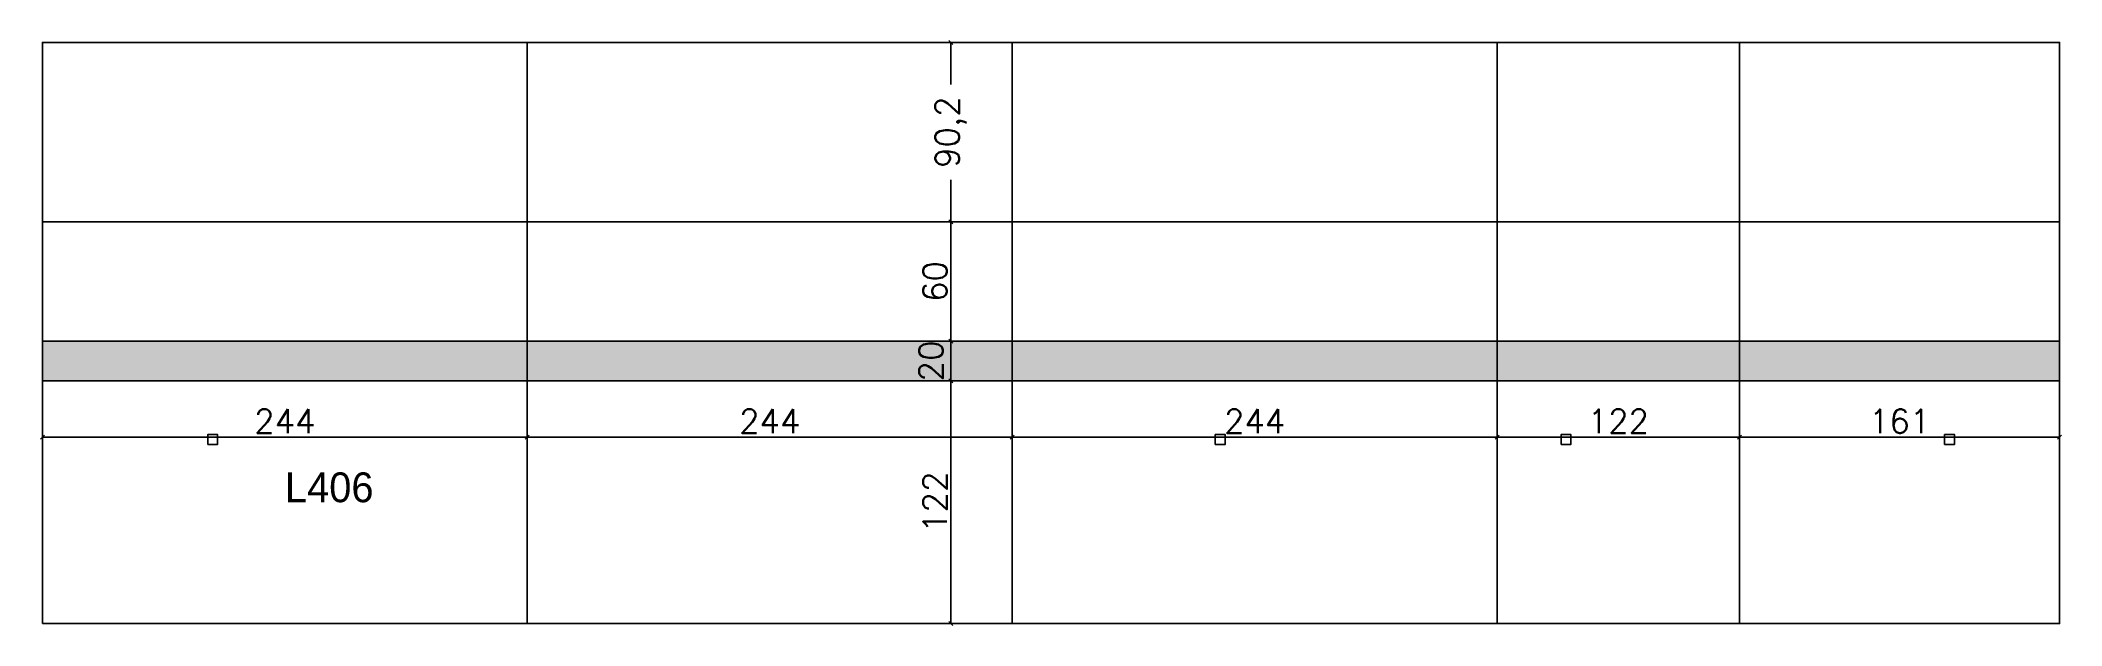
# Model space of a CAD drawing. Extents: x 3199 to 4216, y 2202 to 2496.
import ezdxf

# ---------------------------------------------------------------- set-up
doc = ezdxf.new("R2010")
doc.units = 0
for name, color, linetype in [('3', 2, 'Continuous'), ('COTA', 241, 'Continuous'), ('Hachura', 251, 'Continuous'), ('NOMENCLATURA', 7, 'Continuous'), ('PAINEIS', 6, 'Continuous')]:
    doc.layers.add(name, color=color, linetype=linetype)
doc.styles.add('Romans', font='romans.shx', dxfattribs={"height": 12})
doc.dimstyles.new('cotas', dxfattribs={"dimtxt": 9, "dimasz": 2, "dimexe": 2, "dimexo": 2, "dimgap": 2, "dimtad": 1, "dimdec": 1, "dimzin": 12, "dimtxsty": 'Romans', "dimblk": 'OBLIQUE', "dimcen": 2.5, "dimclrd": 4, "dimclre": 4, "dimclrt": 240, "dimazin": 3, "dimtfac": 1, "dimtmove": 0, "dimatfit": 3})

# ---------------------------------------------------------------- blocks, each defined once
blk = doc.blocks.new('_OBLIQUE')
at = {"color": 0, "linetype": 'BYBLOCK'}
blk.add_line((-0.5, -0.5), (0.5, 0.5), dxfattribs=at)

msp = doc.modelspace()

# ---------------------------------------------------------------- hatches: boundary and pattern name
at = {"layer": 'Hachura'}
h = msp.add_hatch(color=8, dxfattribs=at)
h.dxf.hatch_style = 1
h.paths.add_polyline_path([(3199.79, 2345.12), (3199.79, 2325.12), (4214.83, 2325.12), (4214.83, 2345.12)])

# ---------------------------------------------------------------- linework, layer by layer
at = {"layer": '3', "lineweight": 25}
for points in [[(3282.97, 2293.16), (3287.97, 2293.16), (3287.97, 2298.16), (3282.97, 2298.16)], [(3789.97, 2293.16), (3794.97, 2293.16), (3794.97, 2298.16), (3789.97, 2298.16)], [(3963.97, 2293.16), (3968.97, 2293.16), (3968.97, 2298.16), (3963.97, 2298.16)], [(3963.97, 2293.16), (3968.97, 2293.16), (3968.97, 2298.16), (3963.97, 2298.16)], [(4156.97, 2293.16), (4161.97, 2293.16), (4161.97, 2298.16), (4156.97, 2298.16)]]:
    msp.add_lwpolyline(points, close=True, dxfattribs=at)
at = {"layer": 'PAINEIS'}
for p, q in [((3443.79, 2203.12), (3443.79, 2495.28)), ((3687.79, 2203.12), (3687.79, 2495.28)), ((3931.79, 2203.12), (3931.79, 2495.28)), ((4053.79, 2203.12), (4053.79, 2495.28)), ((3199.79, 2405.12), (4214.83, 2405.12))]:
    msp.add_line(p, q, dxfattribs=at)
at = {"layer": 'PAINEIS', "lineweight": 25}
for p, q in [((3199.79, 2345.12), (4214.83, 2345.12)), ((3199.79, 2325.12), (4214.83, 2325.12))]:
    msp.add_line(p, q, dxfattribs=at)
at = {"layer": 'PAINEIS'}
msp.add_lwpolyline([(3199.79, 2203.12), (4214.83, 2203.12), (4214.83, 2495.28), (3199.79, 2495.28)], close=True, dxfattribs=at)

# ---------------------------------------------------------------- texts
at = {"layer": 'NOMENCLATURA'}
msp.add_text('L406', height=15, dxfattribs=at).set_placement((3321.79, 2264.12))

# ---------------------------------------------------------------- dimensions: what is measured, and where the dimension line sits
at = {"layer": 'COTA'}
msp.add_linear_dim(base=(3656.93, 2405.12), p1=(3687.79, 2405.12), p2=(3687.79, 2495.28), angle=90, location=(3656.93, 2450.2), dimstyle='cotas', override={"dimtmove": 2}, dxfattribs=at).render()
for base, p1, p2 in [((3656.93, 2345.12), (3687.79, 2345.12), (3687.79, 2405.12)), ((3656.93, 2325.12), (3687.79, 2325.12), (3687.79, 2345.12)), ((3656.93, 2203.12), (3687.79, 2203.12), (3687.79, 2325.12))]:
    msp.add_linear_dim(base=base, p1=p1, p2=p2, angle=90, dimstyle='cotas', dxfattribs=at).render()
for base, p1, p2 in [((3199.79, 2296.85), (3199.79, 2325.12), (3443.79, 2325.12)), ((3443.79, 2296.85), (3443.79, 2325.12), (3687.79, 2325.12)), ((3687.79, 2296.85), (3687.79, 2325.12), (3931.79, 2325.12)), ((3931.79, 2296.85), (3931.79, 2325.12), (4053.79, 2325.12)), ((4053.79, 2296.85), (4053.79, 2325.12), (4214.83, 2325.12))]:
    msp.add_linear_dim(base=base, p1=p1, p2=p2, dimstyle='cotas', dxfattribs=at).render()

doc.saveas('drawing.dxf')
